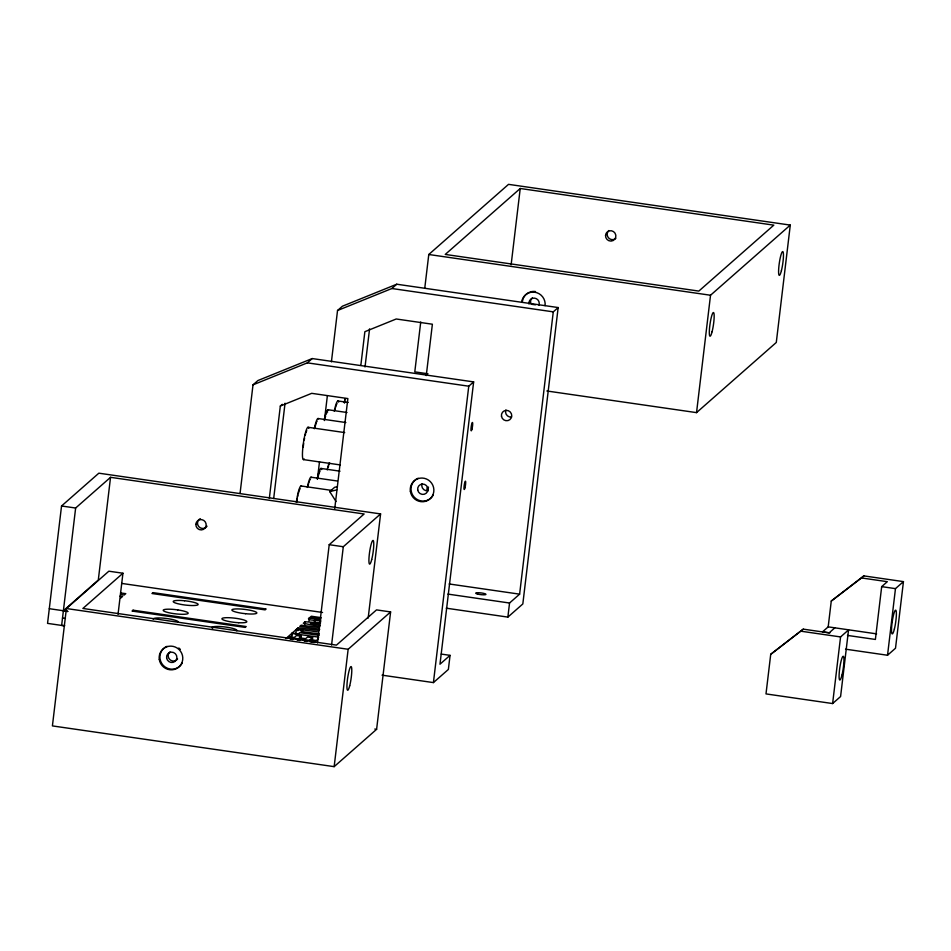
<?xml version="1.0" encoding="UTF-8"?>
<svg xmlns="http://www.w3.org/2000/svg" width="951" height="951" viewBox="0 0 951 951"><rect width="100%" height="100%" fill="white"/><g stroke="black" fill="none" stroke-linecap="round" stroke-linejoin="round"><path stroke-width="1.43" d="M368.168 618.102L380.59 513.92L98.845 473.182L61.542 505.991L47.55 623.38L64.561 625.841M317.479 643.007L329.212 544.697L364.114 513.992L110.542 477.319L75.64 508.024L61.637 625.413L64.585 625.651M66.404 608.533L52.412 725.91L334.158 766.649L376.608 729.31L390.611 611.933L376.513 609.888L336.464 645.123L82.892 608.462L122.941 573.227L108.854 571.194L66.404 608.533L348.149 649.271L390.611 611.933M110.542 477.319L98.298 580.039L63.384 610.744L49.297 608.699M118.043 614.31L122.941 573.227M240.056 493.426L253.014 384.846L257.887 380.555L312.225 358.563L473.646 381.898L439.98 664.214L450.049 655.358L441.24 654.074M269.323 498.419L280.331 406.041L282.292 404.318M273.686 498.514L285.05 403.212M291.232 637.848L291.755 633.449L318.775 637.134M291.862 635.981L292.219 633.045L296.367 629.384L302.703 630.263L301.087 631.452L319.298 633.937M295.844 633.794L296.367 629.384M297.818 630.751L298.162 627.815L319.013 630.442M317.408 479.245L319.512 461.639M324.41 420.556L327.382 395.616M331.412 361.867L337.534 310.501L342.419 306.21L396.745 284.218L558.166 307.553L522.824 603.956L507.87 617.104L446.233 608.188M300.885 639.12L301.229 636.195L296.462 635.541L294.323 637.479L288.129 636.635L291.755 633.449M304.677 624.712L305.021 621.776L320.63 622.822M308.968 620.848L309.325 617.912L314.829 618.709L314.401 622.002M312.285 640.665L312.629 637.729L307.589 637.039L305.628 638.668L299.292 637.812L301.229 636.195M314.662 622.156L314.829 618.709M334.74 508.619L347.864 398.564L311.702 393.334L280.331 406.041M360.833 365.422L364.863 331.697L396.222 318.989L432.384 324.22L426.262 375.574M331.566 645.04L343.299 546.73L380.59 513.92M365.018 366.991L369.57 328.868M334.158 766.649L348.149 649.271M420.734 321.997L414.791 371.877L427.998 373.791M424.752 288.248L428.782 254.499L508.535 184.351L790.281 225.09L776.289 342.467L696.536 412.627L546.849 390.98M382.052 675.162L433.418 682.592L468.76 386.201L473.646 381.898M450.049 655.358L448.373 669.445L433.418 682.592M511.127 264.782L520.233 188.488L773.805 225.149L698.83 291.089L445.258 254.428L520.233 188.488M507.87 617.104L509.546 603.017L519.615 594.161L553.28 311.857L558.166 307.553M696.536 412.627L710.528 295.238L790.281 225.09M834.74 627.922L829.106 632.879L803.286 629.146L770.726 654.3L765.995 693.909L832.612 703.55L840.589 696.536L848.542 629.919L840.565 636.932L832.612 703.55M829.89 632.879L822.556 631.821L828.19 626.864L831.269 601.044L863.829 575.89L903.45 581.62L895.509 648.225L887.533 655.251L845.534 649.176M831.269 601.044L861.487 577.946L887.319 581.679L881.684 586.636L875.384 639.452L847.496 635.423M887.533 655.251L895.473 588.633L903.45 581.62M305.021 621.776L303.345 623.25L319.916 626.673M318.121 638.965L316.433 640.498L310.074 639.643L312.629 637.729M253.014 384.846L307.339 362.854L312.225 358.563M337.534 310.501L391.86 288.51L396.745 284.218M336.024 501.474L329.735 491.608L334.621 487.316L337.415 486.627M298.162 627.815L296.724 629.075L318.288 631.94M770.726 654.3L803.286 629.146M861.487 577.946L863.829 575.89M120.611 598.143L122.584 596.443L120.004 596.099M285.918 638.585L287.368 637.313L315.673 641.164L314.222 642.436L309.955 641.842M309.325 617.912L308.433 618.792L310.383 619.886L321.081 621.003M329.735 491.608L336.725 489.908M318.965 623.963L310.383 623.333L320.344 625.199M62.516 618.079L65.441 618.412M531.55 304.296L535.449 304.819M120.563 592.96L125.77 593.65L124.224 595.017L121.55 594.625M319.429 627.624L301.182 625.152L299.779 626.388L319.774 629.217M290.15 639.155L292.967 639.524M297.199 640.094L300.029 640.475M292.219 633.045L298.555 633.913L299.696 632.677L319.156 635.339M304.272 641.057L307.114 641.45M321.141 617.639L311.31 616.236L310.002 617.389L320.986 618.935L318.918 619.79L315.007 619.22M428.782 254.499L710.528 295.238M391.86 288.51L553.28 311.857M307.339 362.854L468.76 386.201M337.914 400.965L348.185 402.451M327.94 409.738L347.02 412.496M317.979 418.499L345.855 422.529M308.005 427.272L344.69 432.574M303.512 459.606L340.196 464.92M320.939 468.427L340.018 471.185M310.977 477.2L337.391 481.016M301.003 485.961L331.816 490.419M881.684 586.636L895.473 588.633M61.542 505.991L75.64 508.024M329.212 544.697L343.299 546.73M828.19 626.864L876.608 633.865M800.944 631.202L840.565 636.932M449.181 583.973L519.615 594.161M447.921 594.102L509.546 603.017M121.752 583.427L322.555 612.468M374.801 729.048L376.608 729.31M67.64 611.517L63.384 610.744L67.747 611.374M63.384 610.744L67.521 611.422M207.033 526.188A5.242 5.112 48.7 0 1 198.854 526.699A5.242 5.112 48.7 0 1 200.281 518.628M212.703 628.385A12.589 2.104 6.8 0 1 217.185 626.447A12.589 2.104 6.8 0 1 232.401 628.302L234.624 628.968A12.589 2.104 6.8 0 1 236.751 630.786M153.277 619.279A12.589 2.104 6.8 0 1 167.816 618.673L170.942 619.208A12.589 2.104 6.8 0 1 178.051 622.299M615.856 238.368A5.242 5.112 48.7 0 1 608.545 237.869A5.242 5.112 48.7 0 1 608.854 230.546M521.612 302.252A11.994 11.697 48.7 0 1 534.747 292.207A11.994 11.697 48.7 0 1 545.089 305.64M531.038 303.892A5.242 5.112 48.7 0 1 532.429 297.77M522.361 301.586A11.994 11.697 48.7 0 1 529.434 292.278M530.396 291.933A11.994 11.697 48.7 0 1 535.496 291.553M528.994 304.047A5.242 5.112 48.7 0 1 534.569 298.139A5.242 5.112 48.7 0 1 538.944 305.2M177.587 658.972A5.242 5.112 48.7 0 1 169.849 659.602A5.242 5.112 48.7 0 1 170.051 651.804M182.271 662.93A11.994 11.697 48.7 0 1 163.096 665.225A11.994 11.697 48.7 0 1 167.067 646.311M178.8 648A11.994 11.697 48.7 0 1 180.345 649.426M511.59 417.049A5.242 5.112 48.7 0 1 505.861 410M427.819 490.728A5.242 5.112 48.7 0 1 422.089 483.679M433.359 494.841A11.994 11.697 48.7 0 1 414.196 497.135A11.994 11.697 48.7 0 1 418.155 478.222M308.564 427.748A16.333 2.377 -81.8 0 1 308.766 428.39M304.225 458.988A16.333 2.377 -81.8 0 1 303.167 444.783A16.333 2.377 -81.8 0 1 308.302 427.379M303.238 447.113A14.075 2.057 -81.8 0 1 303.678 443.511M304.261 439.897A14.075 2.057 -81.8 0 1 304.582 438.173M305.295 435.011A14.075 2.057 -81.8 0 1 305.675 433.632M306.044 432.432A14.075 2.057 -81.8 0 1 306.769 430.589M307.328 487.435A16.333 2.377 -81.8 0 1 311.536 477.675M307.91 486.46A14.075 2.057 -81.8 0 1 308.647 483.56M309.016 482.347A14.075 2.057 -81.8 0 1 309.384 481.337M310.085 479.922A14.075 2.057 -81.8 0 1 310.406 479.554M317.301 478.674A16.333 2.377 -81.8 0 1 321.711 469.544M318.24 476.166A14.075 2.057 -81.8 0 1 318.989 473.586M319.358 472.564A14.075 2.057 -81.8 0 1 320.059 471.149M314.329 428.746A16.333 2.377 -81.8 0 1 318.526 418.987M314.9 427.76A14.075 2.057 -81.8 0 1 316.386 422.636M316.742 421.828A14.075 2.057 -81.8 0 1 317.087 421.234M344.238 402.439A16.333 2.377 -81.8 0 1 345.058 398.742M344.464 403.093A14.075 2.057 -81.8 0 1 344.809 401.453M345.177 399.943A14.075 2.057 -81.8 0 1 345.546 398.564M324.303 419.973A16.333 2.377 -81.8 0 1 328.499 410.214M325.242 417.477A14.075 2.057 -81.8 0 1 325.611 416.098M326.359 413.875A14.075 2.057 -81.8 0 1 326.716 413.055M327.37 412.092A14.075 2.057 -81.8 0 1 327.655 411.973M296.32 502.413A16.333 2.377 -81.8 0 1 301.562 486.448M296.676 502.199A14.075 2.057 -81.8 0 1 297.259 498.597M297.592 496.862A14.075 2.057 -81.8 0 1 297.936 495.221M298.305 493.7A14.075 2.057 -81.8 0 1 299.054 491.12M299.422 490.098A14.075 2.057 -81.8 0 1 300.112 488.695M427.748 490.954A4.196 0.606 -81.8 0 1 428.509 487.067M426.88 489.717A11.246 1.64 -81.8 0 1 427.225 487.566M327.263 469.901A16.333 2.377 -81.8 0 1 328.963 463.173M328.214 467.405A14.075 2.057 -81.8 0 1 328.582 466.026M328.951 464.813A14.075 2.057 -81.8 0 1 329.688 462.982M334.265 411.212A16.333 2.377 -81.8 0 1 338.675 402.095M334.847 410.226A14.075 2.057 -81.8 0 1 335.204 408.704M335.584 407.325A14.075 2.057 -81.8 0 1 336.321 405.102M336.678 404.282A14.075 2.057 -81.8 0 1 337.023 403.688M133.057 610.185L132.058 611.053L245.18 627.41L246.178 626.543L133.057 610.185M152.992 592.639L151.994 593.519L265.127 609.876L266.125 608.997L152.992 592.639M184.494 600.747L181.308 600.497A12.589 2.104 6.8 0 0 177.682 603.683L180.452 604.301A12.589 2.104 6.8 0 0 197.986 604.765A12.589 2.104 6.8 0 0 184.494 600.747M238.737 622.727L235.563 622.477A12.589 2.104 6.8 0 1 222.07 618.459A12.589 2.104 6.8 0 1 239.604 618.923L242.362 619.541A12.589 2.104 6.8 0 1 238.737 622.727M245.524 613.704L242.267 613.312A12.589 2.104 6.8 0 1 232.032 609.686A12.589 2.104 6.8 0 1 246.452 609.627L249.578 610.15A12.589 2.104 6.8 0 1 256.687 613.252A12.589 2.104 6.8 0 1 245.524 613.704M177.789 609.912L174.532 609.508A12.589 2.104 6.8 0 0 163.203 610.221A12.589 2.104 6.8 0 0 173.605 613.597L176.862 613.989A12.589 2.104 6.8 0 0 188.191 613.276A12.589 2.104 6.8 0 0 177.789 609.912M371.71 559.521A11.994 1.747 -81.8 0 0 373.232 540.513A11.994 1.747 -81.8 0 0 369.071 556.787A11.994 1.747 -81.8 0 0 371.71 559.521M195.858 524.381A5.242 5.112 48.7 0 0 203.407 529.398A5.242 5.112 48.7 0 0 203.799 520.435A5.242 5.112 48.7 0 0 195.858 524.381M841.944 675.186A11.994 1.747 -81.8 0 0 843.394 656.333A11.994 1.747 -81.8 0 0 839.234 672.856A11.994 1.747 -81.8 0 0 841.944 675.186M712.085 331.721A11.994 1.747 -81.8 0 0 713.654 312.629A11.994 1.747 -81.8 0 0 709.482 328.784A11.994 1.747 -81.8 0 0 712.085 331.721M781.401 270.69A11.994 1.747 -81.8 0 0 782.923 251.67A11.994 1.747 -81.8 0 0 778.75 267.956A11.994 1.747 -81.8 0 0 781.401 270.69M605.537 235.551A5.242 5.112 48.7 0 0 613.098 240.555A5.242 5.112 48.7 0 0 613.49 231.592A5.242 5.112 48.7 0 0 605.537 235.551M349.706 685.754A11.994 1.747 -81.8 0 0 351.276 666.663A11.994 1.747 -81.8 0 0 347.103 682.818A11.994 1.747 -81.8 0 0 349.706 685.754M159.269 659.376A11.994 11.697 48.7 0 0 178.289 667.483A11.994 11.697 48.7 0 0 175.364 647.084A11.994 11.697 48.7 0 0 159.269 659.376M166.627 658.068A5.242 5.112 48.7 0 0 175.032 661.397A5.242 5.112 48.7 0 0 173.51 652.505A5.242 5.112 48.7 0 0 166.627 658.068M477.461 594.042A5.242 0.88 6.8 0 0 485.913 594.494A5.242 0.88 6.8 0 0 478.971 592.723A5.242 0.88 6.8 0 0 477.461 594.042M501.486 416.3A5.242 5.112 48.7 0 0 509.891 419.617A5.242 5.112 48.7 0 0 508.369 410.725A5.242 5.112 48.7 0 0 501.486 416.3M417.715 489.991A5.242 5.112 48.7 0 0 426.119 493.307A5.242 5.112 48.7 0 0 424.598 484.416A5.242 5.112 48.7 0 0 417.715 489.991M410.356 491.298A11.994 11.697 48.7 0 0 429.376 499.394A11.994 11.697 48.7 0 0 426.452 478.995A11.994 11.697 48.7 0 0 410.356 491.298M465.003 487.708A4.196 0.606 -81.8 0 0 465.479 481.17A4.196 0.606 -81.8 0 0 464.029 487.043A4.196 0.606 -81.8 0 0 465.003 487.708M472.005 429.008A4.196 0.606 -81.8 0 0 472.481 422.482A4.196 0.606 -81.8 0 0 471.03 428.354A4.196 0.606 -81.8 0 0 472.005 429.008M894.368 629.087A11.994 1.747 -81.8 0 0 895.818 610.233A11.994 1.747 -81.8 0 0 891.658 626.757A11.994 1.747 -81.8 0 0 894.368 629.087"/></g></svg>
